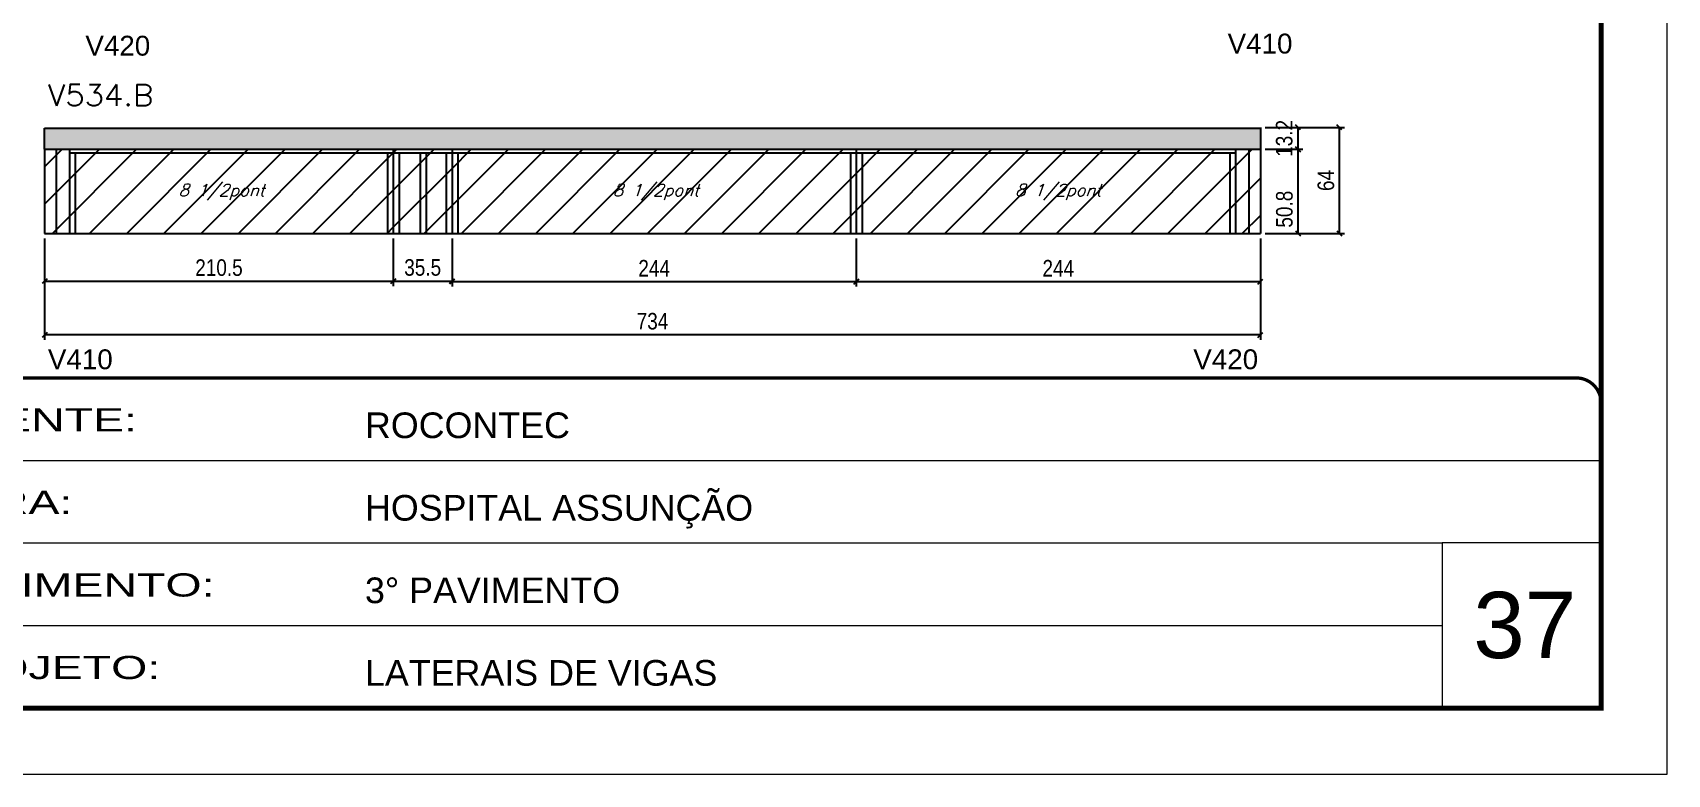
# Model space of a CAD drawing. Extents: x -21493 to -15213, y -12134 to 11887.
# Drawn here: x -20995 to -20008, y 500 to 948 of the extents above; entities that cross this region are included whole.
import ezdxf

# ---------------------------------------------------------------- set-up
doc = ezdxf.new("R2010")
doc.units = 0
doc.linetypes.add('CONTINUO', pattern=[0])
doc.linetypes.add('DASHED', pattern=[0.75, 0.5, -0.25])
for name, color, linetype in [('5', 5, 'Continuous'), ('COTA', 241, 'Continuous'), ('Painéis', 200, 'Continuous'), ('Reaproveitamento', 251, 'Continuous'), ('SARR_2.2x7', 40, 'Continuous'), ('SARR_3.5x7', 81, 'Continuous'), ('texto', 7, 'Continuous')]:
    doc.layers.add(name, color=color, linetype=linetype)
for name, color, linetype, lineweight in [('CARIMBO', 255, 'Continuous', 9), ('Folhas', 255, 'Continuous', 9), ('SARRAFO DE PRESSAO', 251, 'DASHED', 9), ('Texto Seção', 7, 'Continuous', 15)]:
    doc.layers.add(name, color=color, linetype=linetype, lineweight=lineweight)
doc.styles.add('ARIAL', font='arial.ttf')
doc.styles.add('COTA TECNICA', font='techl___.ttf', dxfattribs={"height": 10})
doc.styles.add('REGUA-120', font='ROMANS.shx', dxfattribs={"height": 15})
doc.styles.add('Romans', font='romans.shx')
doc.styles.get("Standard").update_dxf_attribs({"font": 'arial.ttf'})
doc.styles.add('Tecnologia', font='')
doc.styles.get('Tecnologia').set_extended_font_data('Forgotten Futurist')
doc.dimstyles.new('PAINEL', dxfattribs={"dimtxt": 10, "dimasz": 3, "dimexe": 3, "dimexo": 3, "dimgap": 3, "dimtad": 1, "dimdec": 1, "dimzin": 12, "dimdsep": 46, "dimtxsty": 'COTA TECNICA', "dimblk1": 'OBLIQUE', "dimblk2": 'OBLIQUE', "dimsah": 1, "dimcen": 0.9, "dimclrd": 4, "dimclre": 4, "dimclrt": 240, "dimadec": 1, "dimazin": 3, "dimtfac": 1, "dimtdec": 1, "dimtmove": 0, "dimatfit": 3, "dimfxl": 1, "dimtolj": 1, "dimtzin": 12, "dimarcsym": 0})
pattern_1 = [(45, (-160215.698, -21640.01), (-11.2253202, 11.2253202), [])]

# ---------------------------------------------------------------- blocks, each defined once
blk = doc.blocks.new('_Oblique')
at = {"color": 0, "linetype": 'ByBlock', "lineweight": -2}
blk.add_line((-0.5, -0.5), (0.5, 0.5), dxfattribs=at)
blk = doc.blocks.new('*D385')
at = {"layer": 'COTA', "color": 4, "linetype": 'ByBlock', "lineweight": -2, "transparency": 16777216}
for p, q in [((-20251.11, 877.29), (-20228.43, 877.29)), ((-20231.43, 877.29), (-20231.43, 826.49)), ((-20251.11, 826.49), (-20228.43, 826.49))]:
    blk.add_line(p, q, dxfattribs=at)
at = {"layer": 'Defpoints', "color": 0, "linetype": 'ByBlock', "transparency": 16777216}
for p in [(-20254.11, 877.29), (-20254.11, 826.49), (-20231.43, 826.49)]:
    blk.add_point(p, dxfattribs=at)
at = {"layer": 'COTA', "color": 4, "linetype": 'ByBlock', "lineweight": -2, "transparency": 16777216, "xscale": 3, "yscale": 3, "zscale": 3}
for p, rotation in [((-20231.43, 877.29), 90), ((-20231.43, 826.49), 270)]:
    blk.add_blockref('_Oblique', p, dxfattribs=dict(at, rotation=rotation))
at = {"layer": 'COTA', "color": 240, "linetype": 'ByBlock', "transparency": 16777216, "insert": (-20239.56, 841.15), "char_height": 10, "attachment_point": 5, "rotation": 90, "style": 'COTA TECNICA'}
blk.add_mtext('\\A1;50.8', dxfattribs=at)
blk = doc.blocks.new('*D386')
at = {"layer": 'COTA', "color": 4, "linetype": 'ByBlock', "lineweight": -2, "transparency": 16777216}
for p, q in [((-20251.11, 890.49), (-20228.43, 890.49)), ((-20231.43, 890.49), (-20231.43, 877.29)), ((-20251.11, 877.29), (-20228.43, 877.29))]:
    blk.add_line(p, q, dxfattribs=at)
at = {"layer": 'Defpoints', "color": 0, "linetype": 'ByBlock', "transparency": 16777216}
for p in [(-20254.11, 890.49), (-20254.11, 877.29), (-20231.43, 877.29)]:
    blk.add_point(p, dxfattribs=at)
at = {"layer": 'COTA', "color": 4, "linetype": 'ByBlock', "lineweight": -2, "transparency": 16777216, "xscale": 3, "yscale": 3, "zscale": 3}
for p, rotation in [((-20231.43, 890.49), 90), ((-20231.43, 877.29), 270)]:
    blk.add_blockref('_Oblique', p, dxfattribs=dict(at, rotation=rotation))
at = {"layer": 'COTA', "color": 240, "linetype": 'ByBlock', "transparency": 16777216, "insert": (-20239.65, 883.89), "char_height": 10, "attachment_point": 5, "rotation": 90, "style": 'COTA TECNICA'}
blk.add_mtext('\\A1;13.2', dxfattribs=at)
blk = doc.blocks.new('*D387')
at = {"layer": 'COTA', "color": 4, "linetype": 'ByBlock', "lineweight": -2, "transparency": 16777216}
for p, q in [((-20742.11, 823.49), (-20742.11, 794.43)), ((-20498.11, 823.49), (-20498.11, 794.43)), ((-20742.11, 797.43), (-20498.11, 797.43))]:
    blk.add_line(p, q, dxfattribs=at)
at = {"layer": 'Defpoints', "color": 0, "linetype": 'ByBlock', "transparency": 16777216}
for p in [(-20742.11, 826.49), (-20498.11, 826.49), (-20498.11, 797.43)]:
    blk.add_point(p, dxfattribs=at)
at = {"layer": 'COTA', "color": 4, "linetype": 'ByBlock', "lineweight": -2, "transparency": 16777216, "xscale": 3, "yscale": 3, "zscale": 3, "rotation": 180}
blk.add_blockref('_Oblique', (-20742.11, 797.43), dxfattribs=at)
at = {"layer": 'COTA', "color": 4, "linetype": 'ByBlock', "lineweight": -2, "transparency": 16777216, "xscale": 3, "yscale": 3, "zscale": 3}
blk.add_blockref('_Oblique', (-20498.11, 797.43), dxfattribs=at)
at = {"layer": 'COTA', "color": 240, "linetype": 'ByBlock', "transparency": 16777216, "insert": (-20620.11, 805.51), "char_height": 10, "attachment_point": 5, "style": 'COTA TECNICA'}
blk.add_mtext('\\A1;244', dxfattribs=at)
blk = doc.blocks.new('*D388')
at = {"layer": 'COTA', "color": 4, "linetype": 'ByBlock', "lineweight": -2, "transparency": 16777216}
for p, q in [((-20498.11, 823.49), (-20498.11, 794.43)), ((-20254.11, 823.49), (-20254.11, 794.43)), ((-20498.11, 797.43), (-20254.11, 797.43))]:
    blk.add_line(p, q, dxfattribs=at)
at = {"layer": 'Defpoints', "color": 0, "linetype": 'ByBlock', "transparency": 16777216}
for p in [(-20498.11, 826.49), (-20254.11, 826.49), (-20254.11, 797.43)]:
    blk.add_point(p, dxfattribs=at)
at = {"layer": 'COTA', "color": 4, "linetype": 'ByBlock', "lineweight": -2, "transparency": 16777216, "xscale": 3, "yscale": 3, "zscale": 3, "rotation": 180}
blk.add_blockref('_Oblique', (-20498.11, 797.43), dxfattribs=at)
at = {"layer": 'COTA', "color": 4, "linetype": 'ByBlock', "lineweight": -2, "transparency": 16777216, "xscale": 3, "yscale": 3, "zscale": 3}
blk.add_blockref('_Oblique', (-20254.11, 797.43), dxfattribs=at)
at = {"layer": 'COTA', "color": 240, "linetype": 'ByBlock', "transparency": 16777216, "insert": (-20376.11, 805.51), "char_height": 10, "attachment_point": 5, "style": 'COTA TECNICA'}
blk.add_mtext('\\A1;244', dxfattribs=at)
blk = doc.blocks.new('*D389')
at = {"layer": 'COTA', "color": 4, "linetype": 'ByBlock', "lineweight": -2, "transparency": 16777216}
for p, q in [((-20251.11, 890.49), (-20203.39, 890.49)), ((-20206.39, 826.49), (-20206.39, 890.49)), ((-20251.11, 826.49), (-20203.39, 826.49))]:
    blk.add_line(p, q, dxfattribs=at)
at = {"layer": 'Defpoints', "color": 0, "linetype": 'ByBlock', "transparency": 16777216}
for p in [(-20254.11, 890.49), (-20206.39, 890.49), (-20254.11, 826.49)]:
    blk.add_point(p, dxfattribs=at)
at = {"layer": 'COTA', "color": 4, "linetype": 'ByBlock', "lineweight": -2, "transparency": 16777216, "xscale": 3, "yscale": 3, "zscale": 3}
for p, rotation in [((-20206.39, 890.49), 90), ((-20206.39, 826.49), 270)]:
    blk.add_blockref('_Oblique', p, dxfattribs=dict(at, rotation=rotation))
at = {"layer": 'COTA', "color": 240, "linetype": 'ByBlock', "transparency": 16777216, "insert": (-20214.49, 858.49), "char_height": 10, "attachment_point": 5, "rotation": 90, "style": 'COTA TECNICA'}
blk.add_mtext('\\A1;64', dxfattribs=at)
blk = doc.blocks.new('*D974')
at = {"layer": 'COTA', "color": 4, "lineweight": -2, "transparency": 16777216}
for p, q in [((-20988.11, 823.49), (-20988.11, 794.71)), ((-20777.61, 823.49), (-20777.61, 794.71)), ((-20988.11, 797.71), (-20777.61, 797.71))]:
    blk.add_line(p, q, dxfattribs=at)
at = {"layer": 'Defpoints', "color": 0, "transparency": 16777216}
for p in [(-20988.11, 826.49), (-20777.61, 826.49), (-20777.61, 797.71)]:
    blk.add_point(p, dxfattribs=at)
at = {"layer": 'COTA', "color": 4, "lineweight": -2, "transparency": 16777216, "xscale": 3, "yscale": 3, "zscale": 3, "rotation": 180}
blk.add_blockref('_Oblique', (-20988.11, 797.71), dxfattribs=at)
at = {"layer": 'COTA', "color": 4, "lineweight": -2, "transparency": 16777216, "xscale": 3, "yscale": 3, "zscale": 3}
blk.add_blockref('_Oblique', (-20777.61, 797.71), dxfattribs=at)
at = {"layer": 'COTA', "color": 240, "transparency": 16777216, "insert": (-20882.86, 805.82), "char_height": 10, "attachment_point": 5, "style": 'COTA TECNICA'}
blk.add_mtext('\\A1;210.5', dxfattribs=at)
blk = doc.blocks.new('*D975')
at = {"layer": 'COTA', "color": 4, "lineweight": -2, "transparency": 16777216}
for p, q in [((-20777.61, 823.49), (-20777.61, 794.71)), ((-20742.11, 823.49), (-20742.11, 794.71)), ((-20777.61, 797.71), (-20742.11, 797.71))]:
    blk.add_line(p, q, dxfattribs=at)
at = {"layer": 'Defpoints', "color": 0, "transparency": 16777216}
for p in [(-20777.61, 826.49), (-20742.11, 826.49), (-20742.11, 797.71)]:
    blk.add_point(p, dxfattribs=at)
at = {"layer": 'COTA', "color": 4, "lineweight": -2, "transparency": 16777216, "xscale": 3, "yscale": 3, "zscale": 3, "rotation": 180}
blk.add_blockref('_Oblique', (-20777.61, 797.71), dxfattribs=at)
at = {"layer": 'COTA', "color": 4, "lineweight": -2, "transparency": 16777216, "xscale": 3, "yscale": 3, "zscale": 3}
blk.add_blockref('_Oblique', (-20742.11, 797.71), dxfattribs=at)
at = {"layer": 'COTA', "color": 240, "transparency": 16777216, "insert": (-20759.86, 805.93), "char_height": 10, "attachment_point": 5, "style": 'COTA TECNICA'}
blk.add_mtext('\\A1;35.5', dxfattribs=at)
blk = doc.blocks.new('*D979')
at = {"layer": 'COTA', "color": 4, "lineweight": -2, "ltscale": 25, "transparency": 16777216}
for p, q in [((-20988.11, 823.49), (-20988.11, 762.27)), ((-20254.11, 823.49), (-20254.11, 762.27)), ((-20254.11, 765.27), (-20988.11, 765.27))]:
    blk.add_line(p, q, dxfattribs=at)
at = {"layer": 'Defpoints', "color": 0, "ltscale": 25, "transparency": 16777216}
for p in [(-20988.11, 826.49), (-20254.11, 826.49), (-20988.11, 765.27)]:
    blk.add_point(p, dxfattribs=at)
at = {"layer": 'COTA', "color": 4, "lineweight": -2, "ltscale": 25, "transparency": 16777216, "xscale": 3, "yscale": 3, "zscale": 3, "rotation": 180}
blk.add_blockref('_Oblique', (-20988.11, 765.27), dxfattribs=at)
at = {"layer": 'COTA', "color": 4, "lineweight": -2, "ltscale": 25, "transparency": 16777216, "xscale": 3, "yscale": 3, "zscale": 3}
blk.add_blockref('_Oblique', (-20254.11, 765.27), dxfattribs=at)
at = {"layer": 'COTA', "color": 240, "ltscale": 25, "transparency": 16777216, "insert": (-20621.11, 773.49), "char_height": 10, "attachment_point": 5, "style": 'COTA TECNICA'}
blk.add_mtext('\\A1;734', dxfattribs=at)
blk = doc.blocks.new('9999999999')
at = {"color": 30, "linetype": 'CONTINUO'}
for p, q in [((98564.56, 34379.64), (99583.98, 34379.64)), ((98564.56, 34329.83), (99487.98, 34329.83)), ((99583.98, 34329.83), (99487.98, 34329.83)), ((99487.98, 34329.83), (99487.98, 34230.21)), ((98564.56, 34280.02), (99487.98, 34280.02))]:
    blk.add_line(p, q, dxfattribs=at)
at = {"color": 30, "linetype": 'CONTINUO', "const_width": 2}
blk.add_lwpolyline([(99583.98, 34230.21), (99583.98, 34414.45, 0.414214), (99568.98, 34429.45), (98228.98, 34429.45, 0.414214), (98213.98, 34414.45), (98213.98, 34245.21, 0.414214), (98228.98, 34230.21), (99583.98, 34230.21)], format="xyb", dxfattribs=at)
at = {"layer": 'Folhas'}
blk.add_lwpolyline([(98138.98, 34190.21), (99623.98, 34190.21), (99623.98, 35240.21), (98138.98, 35240.21)], close=True, dxfattribs=at)
at = {"layer": 'Folhas', "color": 30, "const_width": 3}
blk.add_lwpolyline([(98213.98, 34230.21), (99583.98, 34230.21), (99583.98, 35200.21), (98213.98, 35200.21)], close=True, dxfattribs=at)
at = {"color": 7, "linetype": 'Continuous', "ltscale": 5, "style": 'ARIAL'}
for s, height, p in [('ROCONTEC', 15.483, (98837.68, 34393.13)), ('HOSPITAL ASSUNÇÃO', 15.4829, (98837.68, 34343.32)), ('3° PAVIMENTO', 15.4829, (98837.68, 34293.51)), ('LATERAIS DE VIGAS', 15.4829, (98837.68, 34243.7))]:
    blk.add_text(s, height=height, dxfattribs=at).set_placement(p)
at = {"layer": 'Folhas', "color": 7, "style": 'Tecnologia', "width": 1.5}
for s, p in [('CLIENTE:', (98573.65, 34397.17)), ('OBRA:', (98573.65, 34347.31)), ('PAVIMENTO:', (98573.65, 34297.5)), ('PROJETO:', (98573.65, 34247.69))]:
    blk.add_text(s, height=14, dxfattribs=at).set_placement(p)

msp = doc.modelspace()

# ---------------------------------------------------------------- hatches: boundary and pattern name
at = {"layer": 'COTA', "linetype": 'ByBlock'}
h = msp.add_hatch(dxfattribs=at)
h.set_pattern_fill('AR-CONC', color=256, scale=0.03)
h.set_pattern_definition([(50, (-161811.9123, -28698.372), (5.46554007, -0.47817257), [0.5715, -6.2865]), (355, (-161811.912, -28698.372), (-1.05730264, 5.73170536), [0.4572, -5.02921753]), (100.4514447, (-161811.457, -28698.412), (4.40823741, 5.25353256), [0.48570026, -5.34270734]), (46.1842, (-161811.912, -28696.848), (8.13237123, -1.26126984), [0.85725, -9.42975]), (96.6355576, (-161811.2346, -28696.953), (7.122124, 7.42278374), [0.7285507, -8.01406824]), (351.184151, (-161811.912, -28696.848), (7.122124, 7.42278374), [0.685799, -7.54379196]), (21, (-161811.1503, -28697.229), (4.54843174, -3.06795595), [0.5715, -6.2865]), (326, (-161811.15, -28697.229), (1.85406085, 5.52563898), [0.4572, -5.0292]), (71.451445, (-161810.771, -28697.485), (6.40249258, 2.45768307), [0.48570026, -5.34269813]), (37.5, (-161811.9123, -28698.3721), (0.092658098, 2.536651166), [0, -4.96824, 0, -5.1054, 0, -5.04825]), (7.5, (-161811.9123, -28698.372), (2.004589875, 3.005417245), [0, -2.91084, 0, -4.85394, 0, -1.92405]), (327.5, (-161813.6115, -28698.3721), (4.067717855, -0.17186232), [0, -1.905, 0, -5.9436, 0, -7.8867]), (317.5, (-161814.3735, -28698.372), (4.44387544, 0.76279473), [0, -2.4765, 0, -3.94716, 0, -5.6007])])
h.paths.add_polyline_path([(-20254.11, 877.29), (-20254.11, 889.97), (-20988.11, 889.97), (-20988.11, 877.29)])
at = {"layer": 'Reaproveitamento', "ltscale": 25}
h = msp.add_hatch(dxfattribs=at)
h.set_pattern_fill('ANSI31', color=256, scale=5)
h.set_pattern_definition(pattern_1)
h.paths.add_polyline_path([(-20777.61, 826.49), (-20777.61, 877.29), (-20988.11, 877.29), (-20988.11, 826.49)])
h = msp.add_hatch(dxfattribs=at)
h.set_pattern_fill('ANSI31', color=256, scale=5)
h.set_pattern_definition(pattern_1)
h.paths.add_polyline_path([(-20742.11, 877.29), (-20777.61, 877.29), (-20777.61, 826.49), (-20742.11, 826.49)])
h = msp.add_hatch(dxfattribs=at)
h.set_pattern_fill('ANSI31', color=256, scale=5)
h.set_pattern_definition(pattern_1)
h.paths.add_polyline_path([(-20742.11, 877.29), (-20742.11, 826.49), (-20498.11, 826.49), (-20498.11, 877.29)])
h.paths.add_polyline_path([(-20652.14, 844.23), (-20590.66, 844.23), (-20585.66, 858.75), (-20647.14, 858.75)], flags=24)
h = msp.add_hatch(dxfattribs=at)
h.set_pattern_fill('ANSI31', color=256, scale=5)
h.set_pattern_definition(pattern_1)
h.paths.add_polyline_path([(-20498.11, 877.29), (-20498.11, 826.49), (-20254.11, 826.49), (-20254.11, 877.29)])
h.paths.add_polyline_path([(-20409.26, 844.23), (-20347.77, 844.23), (-20342.77, 858.75), (-20404.25, 858.75)], flags=24)

# ---------------------------------------------------------------- linework, layer by layer
at = {"layer": 'COTA', "linetype": 'ByBlock'}
for p, q in [((-20988.11, 877.29), (-20988.11, 889.97)), ((-20988.11, 889.97), (-20254.11, 889.97)), ((-20254.11, 890.49), (-20254.11, 877.29))]:
    msp.add_line(p, q, dxfattribs=at)
at = {"layer": 'Painéis', "linetype": 'ByBlock'}
for p, q in [((-20988.11, 877.29), (-20254.11, 877.29)), ((-20988.11, 877.29), (-20988.11, 826.49)), ((-20777.61, 877.29), (-20777.61, 826.49)), ((-20742.11, 877.29), (-20742.11, 826.49)), ((-20498.11, 877.29), (-20498.11, 826.49)), ((-20254.11, 877.29), (-20254.11, 826.49)), ((-20988.11, 826.49), (-20254.11, 826.49))]:
    msp.add_line(p, q, dxfattribs=at)
at = {"layer": 'SARR_2.2x7', "linetype": 'Continuous'}
for p, q in [((-20981.11, 877.29), (-20981.11, 826.49)), ((-20973.11, 875.09), (-20269.11, 875.09)), ((-20261.11, 877.29), (-20261.11, 826.49))]:
    msp.add_line(p, q, dxfattribs=at)
at = {"layer": 'SARR_3.5x7'}
for p, q in [((-20973.11, 877.29), (-20973.11, 826.49)), ((-20969.61, 875.09), (-20969.61, 826.49)), ((-20781.11, 875.09), (-20781.11, 826.49)), ((-20774.11, 875.09), (-20774.11, 826.49)), ((-20761.29, 875.09), (-20761.29, 826.49)), ((-20757.79, 875.09), (-20757.79, 826.49)), ((-20745.61, 875.09), (-20745.61, 826.49)), ((-20738.61, 875.09), (-20738.61, 826.49)), ((-20501.61, 875.09), (-20501.61, 826.49)), ((-20494.61, 875.09), (-20494.61, 826.49)), ((-20272.61, 875.09), (-20272.61, 826.49)), ((-20269.11, 877.29), (-20269.11, 826.49))]:
    msp.add_line(p, q, dxfattribs=at)

# ---------------------------------------------------------------- block references
at = {"layer": 'SARRAFO DE PRESSAO', "color": 6, "linetype": 'ByBlock'}
msp.add_blockref('9999999999', (-119632.39, -33690.15), dxfattribs=at)

# ---------------------------------------------------------------- texts
at = {"layer": '5', "linetype": 'Continuous'}
for s, p in [('V420', (-20963.51, 933.83)), ('V410', (-20273.87, 935.11)), ('V410', (-20986.15, 744.55)), ('V420', (-20294.59, 744.55))]:
    msp.add_text(s, height=12, rotation=359.99996, dxfattribs=at).set_placement(p)
at = {"layer": 'CARIMBO', "style": 'ARIAL'}
msp.add_text('37', height=40, dxfattribs=at).set_placement((-20125.55, 570.2))
at = {"layer": 'texto', "color": 2, "char_height": 7.2737, "attachment_point": 5, "style": 'Romans'}
for insert in [(-20881.3, 851.49), (-20619.08, 851.49), (-20376.19, 851.49)]:
    msp.add_mtext('{\\Q19;\\C256;8 1/2pont}', dxfattribs=dict(at, insert=insert))
at = {"layer": 'Texto Seção', "style": 'REGUA-120', "width": 1.05}
msp.add_text('V534.B', height=13, dxfattribs=at).set_placement((-20986.2, 903.44))

# ---------------------------------------------------------------- dimensions: what is measured, and where the dimension line sits
at = {"layer": 'COTA', "linetype": 'ByBlock'}
for base, p1, p2, picture, middle in [((-20231.43, 877.29), (-20254.11, 890.49), (-20254.11, 877.29), '*D386', (-20231.43, 883.89)), ((-20231.43, 826.49), (-20254.11, 877.29), (-20254.11, 826.49), '*D385', (-20231.43, 841.15))]:
    dim = msp.add_linear_dim(base=base, p1=p1, p2=p2, angle=90, dimstyle='PAINEL', dxfattribs=at)
    dim.commit()
    dim.dimension.update_dxf_attribs({"geometry": picture, "text_midpoint": middle, "dimtype": 160})
dim = msp.add_linear_dim(base=(-20206.39, 890.49), p1=(-20254.11, 826.49), p2=(-20254.11, 890.49), angle=90, dimstyle='PAINEL', dxfattribs=at)
dim.commit()
dim.dimension.update_dxf_attribs({"geometry": '*D389', "text_midpoint": (-20214.49, 858.49)})
at = {"layer": 'COTA'}
dim = msp.add_linear_dim(base=(-20777.61, 797.71), p1=(-20988.11, 826.49), p2=(-20777.61, 826.49), dimstyle='PAINEL', dxfattribs=at)
dim.commit()
dim.dimension.update_dxf_attribs({"geometry": '*D974', "text_midpoint": (-20882.86, 805.82)})
at = {"layer": 'COTA', "ltscale": 25}
dim = msp.add_linear_dim(base=(-20988.11, 765.27), p1=(-20254.11, 826.49), p2=(-20988.11, 826.49), dimstyle='PAINEL', dxfattribs=at)
dim.commit()
dim.dimension.update_dxf_attribs({"geometry": '*D979', "text_midpoint": (-20621.11, 773.49)})
at = {"layer": 'COTA'}
dim = msp.add_linear_dim(base=(-20742.11, 797.71), p1=(-20777.61, 826.49), p2=(-20742.11, 826.49), dimstyle='PAINEL', override={"dimtmove": 1}, dxfattribs=at)
dim.commit()
dim.dimension.update_dxf_attribs({"geometry": '*D975', "text_midpoint": (-20759.86, 805.93)})
at = {"layer": 'COTA', "linetype": 'ByBlock'}
for base, p1, p2, picture, middle in [((-20498.11, 797.43), (-20742.11, 826.49), (-20498.11, 826.49), '*D387', (-20620.11, 805.51)), ((-20254.11, 797.43), (-20498.11, 826.49), (-20254.11, 826.49), '*D388', (-20376.11, 805.51))]:
    dim = msp.add_linear_dim(base=base, p1=p1, p2=p2, dimstyle='PAINEL', override={"dimtmove": 1}, dxfattribs=at)
    dim.commit()
    dim.dimension.update_dxf_attribs({"geometry": picture, "text_midpoint": middle})

doc.saveas('drawing.dxf')
